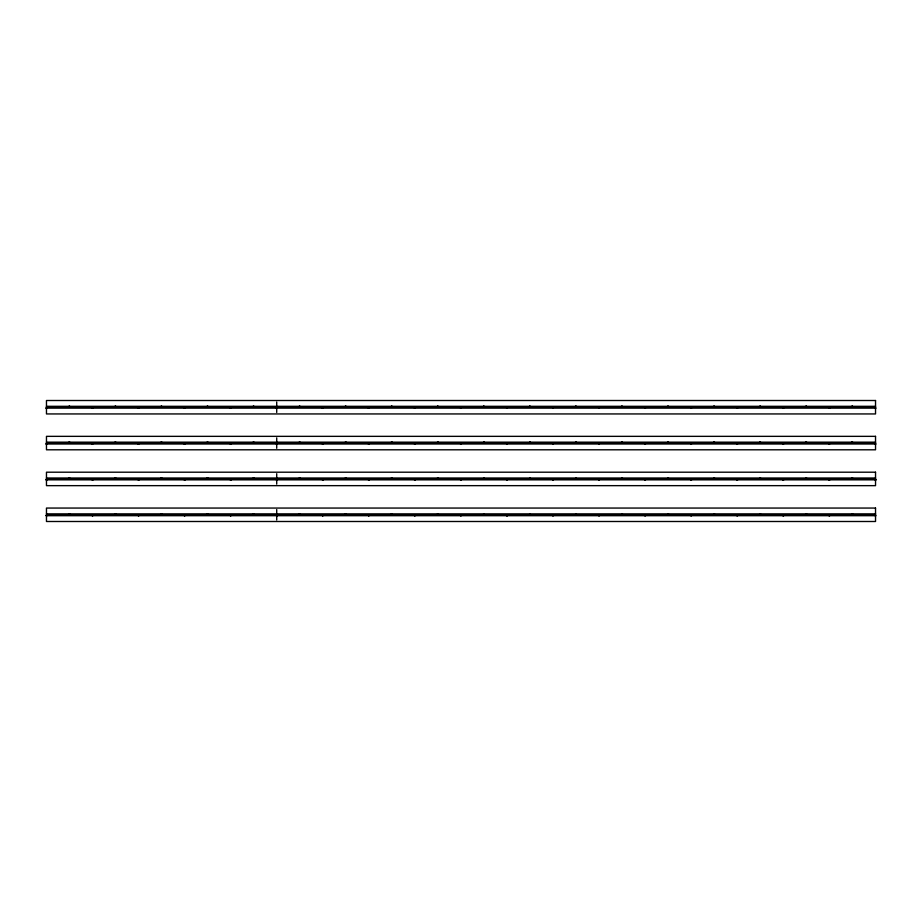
<?xml version="1.0" encoding="UTF-8"?>
<svg xmlns="http://www.w3.org/2000/svg" width="922" height="922" viewBox="0 0 922 922"><rect width="100%" height="100%" fill="white"/><g stroke="black" fill="none" stroke-linecap="round" stroke-linejoin="round"><path stroke-width="1.38" d="M46.469 406.314L875.531 406.314M46.469 407.224L875.531 407.224M46.469 408.135L875.531 408.135M46.469 442.168L875.531 442.168M46.469 443.079L875.531 443.079M46.469 443.989L875.531 443.989M46.469 478.011L875.531 478.011M46.469 478.921L875.531 478.921M46.469 479.832L875.531 479.832M46.469 513.865L875.531 513.865M46.469 514.776L875.531 514.776M46.469 515.686L875.531 515.686M276.715 401.992L276.715 412.457M276.715 437.846L276.715 448.311M276.715 473.689L276.715 484.154M276.715 509.543L276.715 520.008M46.1 408.112L46.826 408.158L46.1 408.077M46.1 443.955L46.826 444.035L46.1 443.931M46.1 479.809L46.826 479.866L46.1 479.809M46.1 515.663L46.826 515.744L46.112 515.582M69.127 406.291L69.853 406.36L69.138 406.233M69.127 442.134L69.853 442.191L69.127 442.111M69.127 477.988L69.853 478.069L69.138 477.942M69.127 513.842L69.853 513.888L69.127 513.819M92.154 408.112L92.88 408.158L92.154 408.077M92.154 443.955L92.868 444.035L92.154 443.931M92.154 479.809L92.88 479.866L92.154 479.809M92.154 515.663L92.868 515.744L92.165 515.582M115.181 406.291L115.895 406.36L115.181 406.256M115.181 442.134L115.895 442.214L115.181 442.111M115.181 477.988L115.895 478.069L115.181 477.965M115.181 513.842L115.895 513.923L115.181 513.819M138.196 408.112L138.922 408.158L138.208 408.077M138.196 443.955L138.922 444.035L138.208 443.931M138.196 479.809L138.922 479.866L138.196 479.809M138.196 515.663L138.922 515.744L138.208 515.605M161.223 406.291L161.949 406.36L161.235 406.233M161.223 442.134L161.949 442.191L161.223 442.111M161.223 477.988L161.949 478.069L161.235 477.942M161.223 513.842L161.949 513.888L161.223 513.819M184.25 408.112L184.976 408.158L184.25 408.077M184.25 443.955L184.976 444.012L184.25 443.931M184.25 479.809L184.976 479.866L184.25 479.809M184.25 515.663L184.965 515.767L184.262 515.582M207.277 406.291L207.992 406.36L207.277 406.233M207.277 442.134L208.003 442.191L207.277 442.111M207.277 477.988L207.992 478.069L207.277 477.942M207.277 513.842L208.003 513.888L207.277 513.819M230.304 408.112L231.019 408.181L230.304 408.077M230.304 443.955L231.03 444.012L230.304 443.931M230.304 479.809L231.03 479.866L230.304 479.809M230.304 515.663L231.019 515.767L230.316 515.582M253.32 406.291L254.046 406.36L253.331 406.233M253.32 442.134L254.046 442.214L253.331 442.087M253.32 477.988L254.046 478.069L253.331 477.942M253.32 513.842L254.046 513.923L253.331 513.819M276.346 408.112L277.073 408.181L276.346 408.077M276.346 443.955L277.073 444.035L276.346 443.931M276.346 479.809L277.073 479.866L276.346 479.809M276.346 515.663L277.073 515.767L276.358 515.582M299.373 406.291L300.099 406.36L299.385 406.233M299.373 442.134L300.099 442.214L299.373 442.111M299.373 477.988L300.099 478.069L299.385 477.942M299.373 513.842L300.099 513.923L299.373 513.819M322.4 408.112L323.126 408.158L322.4 408.077M322.4 443.955L323.126 444.012L322.4 443.931M322.4 479.809L323.126 479.866L322.4 479.809M322.4 515.663L323.115 515.767L322.412 515.582M345.427 406.291L346.142 406.36L345.427 406.233M345.427 442.134L346.153 442.191L345.427 442.111M345.427 477.988L346.142 478.069L345.427 477.942M345.427 513.842L346.153 513.888L345.427 513.819M368.443 408.112L369.169 408.181L368.454 408.077M368.443 443.955L369.169 444.012L368.454 443.931M368.443 479.809L369.169 479.866L368.443 479.809M368.443 515.663L369.169 515.744L368.466 515.582M391.47 406.291L392.196 406.337L391.47 406.256M391.47 442.134L392.196 442.191L391.47 442.111M391.47 477.988L392.196 478.069L391.481 477.942M391.47 513.842L392.196 513.888L391.47 513.819M414.497 408.112L415.223 408.181L414.497 408.077M414.497 443.955L415.223 444.012L414.497 443.931M414.497 479.809L415.223 479.866L414.497 479.809M414.497 515.663L415.211 515.767L414.508 515.582M437.524 406.291L438.25 406.36L437.524 406.233M437.524 442.134L438.25 442.214L437.524 442.111M437.524 477.988L438.25 478.069L437.524 477.942M437.524 513.842L438.25 513.923L437.524 513.819M460.551 408.112L461.265 408.181L460.551 408.077M460.551 443.955L461.277 444.012L460.551 443.931M460.551 479.809L461.277 479.866L460.551 479.809M460.551 515.663L461.265 515.744L460.562 515.582M483.566 406.291L484.292 406.36L483.577 406.233M483.566 442.134L484.292 442.214L483.577 442.111M483.566 477.988L484.292 478.069L483.577 477.942M483.566 513.842L484.292 513.888L483.577 513.819M506.593 408.112L507.319 408.158L506.593 408.112M506.593 443.955L507.319 444.012L506.593 443.955M506.593 479.809L507.319 479.866L506.593 479.809M506.593 515.663L507.319 515.709L506.593 515.663M529.62 406.291L530.346 406.36L529.631 406.233M529.62 442.134L530.346 442.214L529.62 442.111M529.62 477.988L530.346 478.069L529.631 477.942M529.62 513.842L530.346 513.923L529.62 513.819M552.647 408.112L553.373 408.181L552.647 408.077M552.647 443.955L553.373 444.012L552.647 443.931M552.647 479.809L553.373 479.866L552.647 479.809M552.647 515.663L553.373 515.744L552.658 515.582M575.674 406.291L576.388 406.36L575.674 406.233M575.674 442.134L576.388 442.214L575.674 442.111M575.674 477.988L576.388 478.069L575.674 477.942M575.674 513.842L576.388 513.923L575.674 513.819M598.689 408.112L599.415 408.181L598.701 408.077M598.689 443.955L599.415 444.012L598.701 443.931M598.689 479.809L599.415 479.866L598.689 479.809M598.689 515.663L599.415 515.744L598.712 515.582M621.716 406.291L622.442 406.36L621.728 406.233M621.716 442.134L622.442 442.214L621.716 442.111M621.716 477.988L622.442 478.069L621.728 477.942M621.716 513.842L622.442 513.923L621.716 513.819M644.743 408.112L645.469 408.181L644.743 408.077M644.743 443.955L645.469 444.035L644.743 443.931M644.743 479.809L645.469 479.866L644.743 479.809M644.743 515.663L645.469 515.744L644.755 515.605M667.77 406.291L668.496 406.36L667.77 406.233M667.77 442.134L668.496 442.214L667.77 442.111M667.77 477.988L668.496 478.069L667.77 477.942M667.77 513.842L668.496 513.923L667.77 513.819M690.797 408.112L691.512 408.181L690.797 408.077M690.797 443.955L691.512 444.035L690.797 443.931M690.797 479.809L691.523 479.866L690.797 479.809M690.797 515.663L691.512 515.744L690.808 515.582M713.812 406.291L714.538 406.36L713.824 406.233M713.812 442.134L714.538 442.214L713.824 442.111M713.812 477.988L714.538 478.069L713.824 477.942M713.812 513.842L714.538 513.923L713.824 513.819M736.839 408.112L737.565 408.158L736.851 408.077M736.839 443.955L737.565 444.035L736.851 443.931M736.839 479.809L737.565 479.866L736.839 479.809M736.839 515.663L737.565 515.744L736.851 515.582M759.866 406.291L760.592 406.36L759.878 406.233M759.866 442.134L760.592 442.214L759.866 442.111M759.866 477.988L760.592 478.069L759.878 477.942M759.866 513.842L760.592 513.923L759.866 513.819M782.893 408.112L783.619 408.158L782.893 408.077M782.893 443.955L783.619 444.035L782.893 443.931M782.893 479.809L783.619 479.866L782.893 479.809M782.893 515.663L783.619 515.744L782.893 515.64M805.92 406.291L806.635 406.36L805.92 406.233M805.92 442.134L806.635 442.214L805.92 442.111M805.92 477.988L806.635 478.069L805.92 477.942M805.92 513.842L806.635 513.923L805.92 513.819M828.947 408.112L829.673 408.158L828.947 408.077M828.947 443.955L829.662 444.035L828.947 443.931M828.947 479.809L829.673 479.866L828.947 479.809M828.947 515.663L829.662 515.767L828.959 515.582M851.963 406.291L852.689 406.36L851.974 406.233M851.963 442.134L852.689 442.214L851.974 442.111M851.963 477.988L852.689 478.069L851.974 477.942M851.963 513.842L852.689 513.923L851.974 513.819M875.174 408.112L875.9 408.158L875.174 408.077M875.174 443.955L875.9 444.035L875.174 443.931M875.174 479.809L875.9 479.866L875.174 479.809M875.174 515.663L875.9 515.744L875.185 515.582M875.531 400.505L46.469 400.505L46.469 413.943L875.531 413.943L875.531 400.505M875.531 436.348L46.469 436.348L46.469 449.798L875.531 449.798L875.531 436.348M875.531 472.202L46.469 472.202L46.469 485.652L875.531 485.652L875.531 472.202M875.531 508.057L46.469 508.057L46.469 521.495L875.531 521.495L875.531 508.057"/></g></svg>
